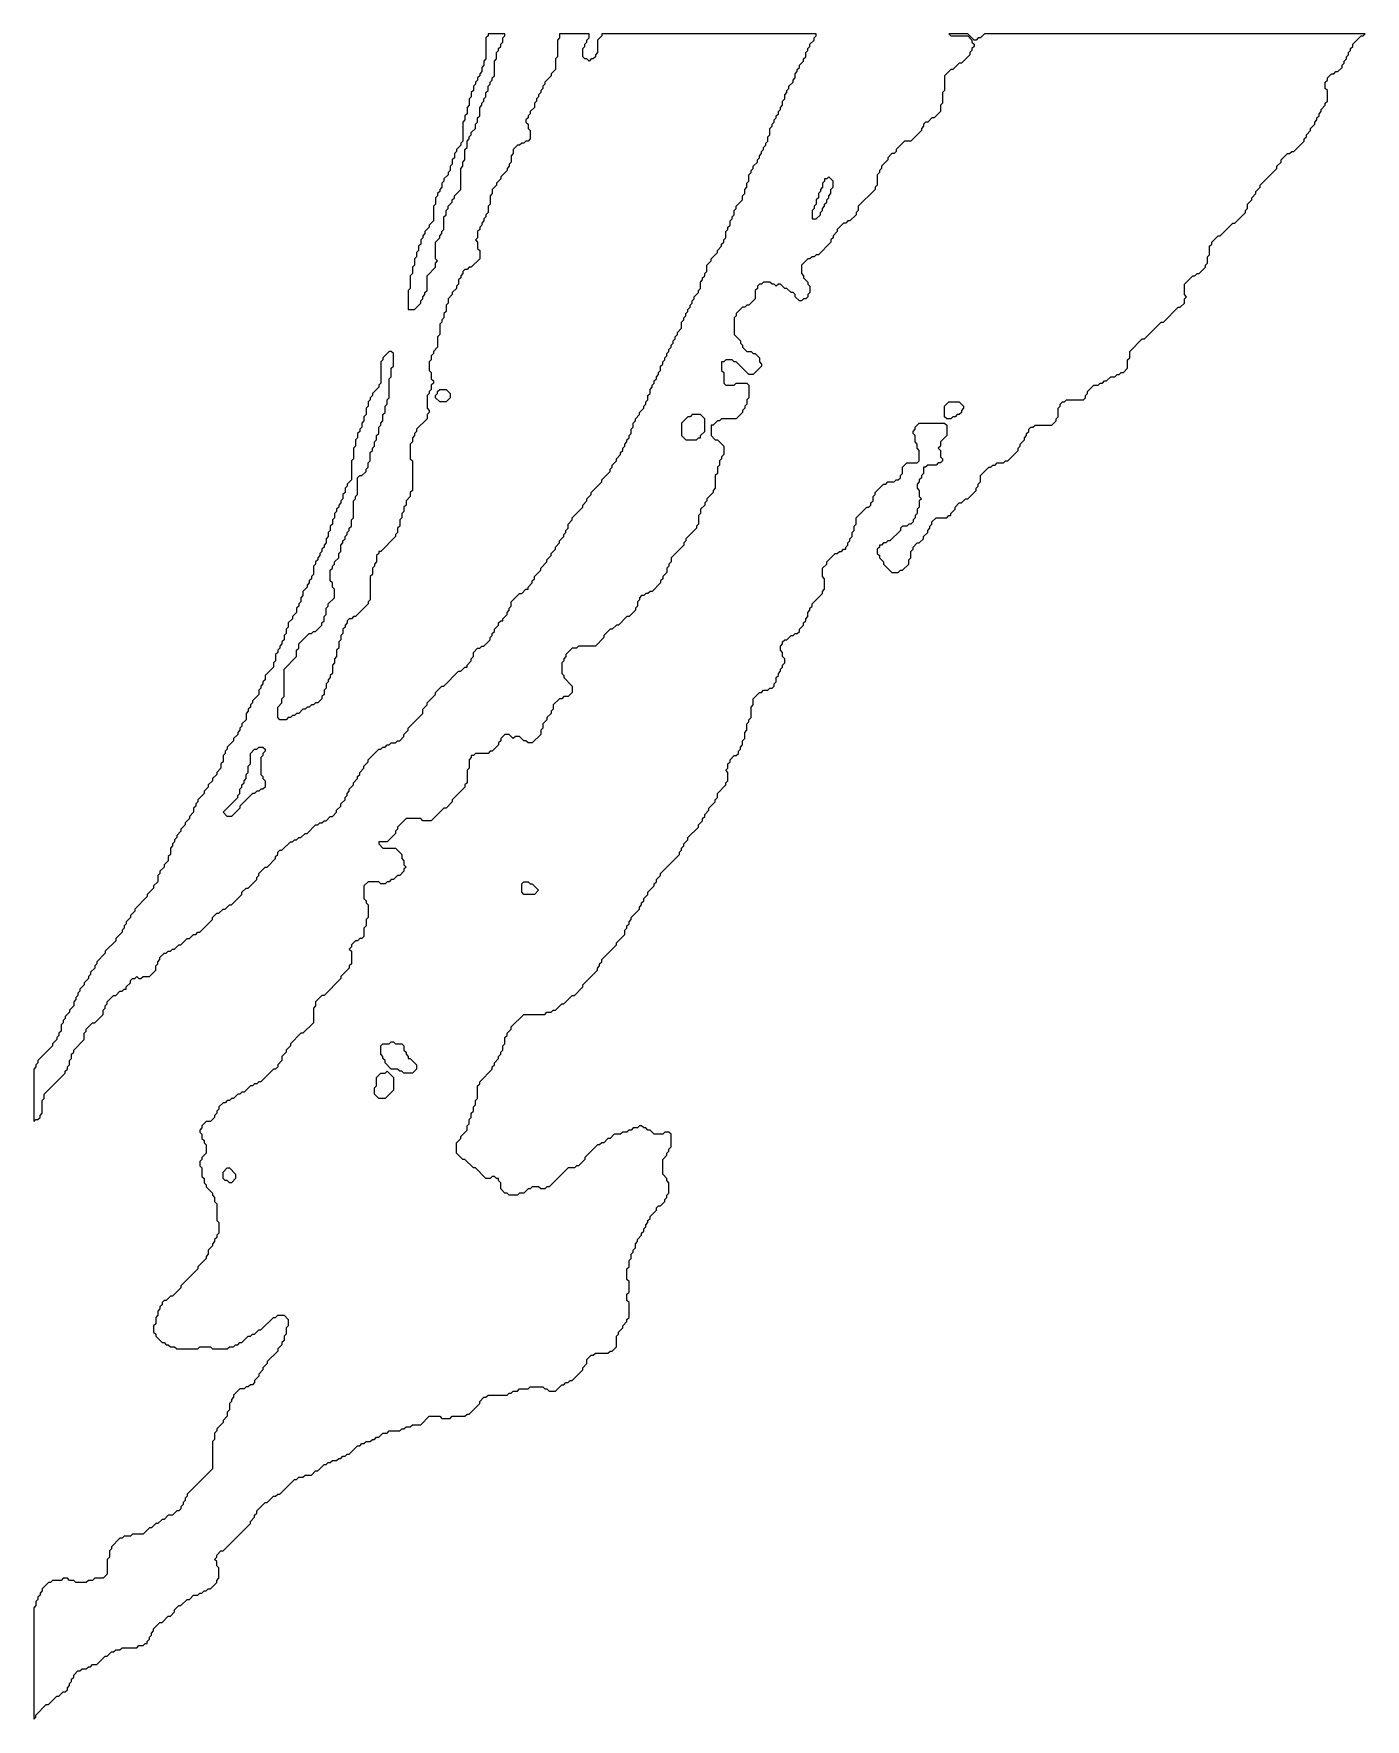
# Model space of a CAD drawing. Header units: millimetres. Extents: x 0 to 316, y 100 to 500.
import ezdxf

# ---------------------------------------------------------------- set-up
doc = ezdxf.new("R2010")
doc.units = ezdxf.units.MM

msp = doc.modelspace()

# ---------------------------------------------------------------- linework, layer by layer
for points in [[(217.5, 500), (218, 499.5), (222, 499.5), (223, 498.5), (223, 498), (223.5, 497.5), (223.5, 497), (223, 496.5), (223, 496), (222.5, 495.5), (222.5, 495), (220.5, 493), (220, 493), (218.5, 491.5), (218, 491.5), (216.5, 490), (216.5, 486.5), (216, 486), (216, 483.5), (215.5, 483), (215.5, 481.5), (214, 480), (213.5, 480), (212.5, 479), (212, 479), (211.5, 478.5), (211.5, 478), (211, 477.5), (211, 477), (208.5, 474.5), (207, 474.5), (205, 472.5), (205, 472), (204.5, 471.5), (204, 471.5), (203, 470.5), (203, 470), (201.5, 468.5), (201.5, 468), (201, 467.5), (201, 467), (200.5, 466.5), (200.5, 464), (200, 463.5), (200, 463), (196, 459), (196, 458), (195.5, 457.5), (195.5, 457), (194, 455.5), (193.5, 455.5), (193, 455), (192.5, 455), (191, 453.5), (191, 453), (190, 452), (190, 451.5), (189.5, 451), (189.5, 450.5), (186.5, 447.5), (186, 447.5), (185.5, 447), (185, 447), (184.5, 446.5), (184, 446.5), (182.5, 445), (182.5, 443), (183, 442.5), (183, 442), (184, 441), (184, 440.5), (184.5, 440), (184.5, 438.5), (184, 438), (184, 437.5), (183.5, 437), (183, 437), (182.5, 436.5), (182, 436.5), (181, 437.5), (181, 438), (180.5, 438.5), (180, 438.5), (179, 439.5), (178.5, 439.5), (177.5, 440.5), (177, 440.5), (176.5, 440), (176, 440.5), (175.5, 440.5), (175, 441), (173.5, 441), (173, 440.5), (172.5, 440.5), (172, 440), (172, 439.5), (171.5, 439), (171.5, 437), (170, 435.5), (169.5, 435.5), (169, 435), (168.5, 435), (167, 433.5), (167, 433), (166.5, 432.5), (166.5, 428.5), (168, 427), (168, 426.5), (168.5, 426), (168.5, 425.5), (169.5, 424.5), (170.5, 424.5), (171, 424), (171.5, 424), (172.5, 423), (172.5, 422), (173, 421.5), (173, 421), (171, 419), (170, 419), (167, 422), (166.5, 422), (166, 422.5), (164.5, 422.5), (164, 422), (163.5, 422), (163.5, 420), (164, 419.5), (164, 417), (164.5, 416.5), (166.5, 416.5), (167, 417), (169.5, 417), (170, 416.5), (170, 413.5), (169.5, 413), (169.5, 412), (169, 411.5), (169, 411), (168.5, 410.5), (168.5, 410), (167, 408.5), (163.5, 408.5), (163, 408), (162.5, 408), (161.5, 407), (161, 407), (161, 404.5), (162, 403.5), (162.5, 403.5), (164, 402), (164, 400), (163.5, 399.5), (163.5, 399), (163, 398.5), (163, 397.5), (162.5, 397), (162.5, 395.5), (162, 395), (162, 392), (161.5, 391.5), (161.5, 391), (160, 389.5), (160, 389), (159.5, 388.5), (159.5, 388), (158.5, 387), (158.5, 386), (158, 385.5), (158, 383.5), (157.5, 383), (157.5, 382.5), (155, 380), (155, 379.5), (154.5, 379), (154.5, 378.5), (151.5, 375.5), (151.5, 374.5), (151, 374), (151, 373.5), (150.5, 373), (150.5, 372), (149.5, 371), (149.5, 370.5), (149, 370), (149, 369.5), (147, 367.5), (146.5, 367.5), (146, 367), (145.5, 367), (145, 366.5), (144.5, 366.5), (144, 366), (144, 365.5), (143.5, 365), (143.5, 364), (143, 363.5), (143, 363), (141.5, 361.5), (141, 361.5), (139, 359.5), (138.5, 359.5), (137.5, 358.5), (137, 358.5), (135.5, 357), (135.5, 356.5), (133.5, 354.5), (129.5, 354.5), (129, 354), (128, 354), (126.5, 352.5), (126.5, 352), (126, 351.5), (126, 351), (125.5, 350.5), (125.5, 348), (126, 347.5), (126, 347), (128, 345), (128, 343.5), (127, 342.5), (126, 342.5), (125.5, 342), (125, 342), (123.5, 340.5), (123.5, 339.5), (123, 339), (123, 338.5), (122, 337.5), (122, 337), (121, 336), (121, 335), (120.5, 334.5), (120.5, 333.5), (118.5, 331.5), (117.5, 331.5), (117, 332), (116.5, 332), (115.5, 333), (114.5, 333), (114, 332.5), (113, 333.5), (112, 333.5), (111, 332.5), (111, 332), (110.5, 331.5), (110.5, 331), (109, 329.5), (108.5, 329.5), (108, 329), (105, 329), (104.5, 328.5), (104, 328.5), (104, 328), (103.5, 327.5), (103.5, 325.5), (103, 325), (103, 322), (102.5, 321.5), (102.5, 321), (99.5, 318), (99.5, 317.5), (98, 316), (97.5, 316), (94.5, 313), (92.5, 313), (92, 313.5), (88.5, 313.5), (86.5, 311.5), (86.5, 311), (86, 310.5), (86, 310), (84, 308), (82, 308), (82, 307.5), (83, 306.5), (86, 306.5), (87.5, 305), (87.5, 304), (88, 303.5), (88, 302.5), (88.5, 302), (88, 301.5), (88, 301), (87, 300), (86.5, 300), (85.5, 299), (85, 299), (84.5, 298.5), (84, 298.5), (83.5, 298), (82.5, 298), (82, 298.5), (79.5, 298.5), (78.5, 297.5), (78.5, 294.5), (79, 294), (79, 293.5), (79.5, 293), (79.5, 290), (79, 289.5), (79, 288), (78.5, 287.5), (78.5, 285.5), (78, 285), (77.5, 285), (77, 284.5), (76.5, 284.5), (75.5, 283.5), (75.5, 283), (75, 282.5), (75.5, 282), (75.5, 279), (75, 278.5), (75, 278), (73, 276), (73, 275.5), (69, 271.5), (68.5, 271.5), (67, 270), (67, 269), (66.5, 268.5), (66.5, 265), (64, 262.5), (63.5, 262.5), (61, 260), (61, 259.5), (60, 258.5), (60, 258), (59, 257), (59, 256), (58, 255), (58, 254.5), (57.5, 254), (57, 254), (54, 251), (53.5, 251), (53, 250.5), (52.5, 250.5), (52, 250), (51.5, 250), (50, 248.5), (49.5, 248.5), (49, 248), (48.5, 248), (47.5, 247), (47, 247), (46.5, 246.5), (46, 246.5), (45.5, 246), (45, 246), (44, 245), (44, 244.5), (43.5, 244), (43.5, 243.5), (43, 243), (43, 242.5), (42, 241.5), (41, 241.5), (40, 240.5), (40, 240), (39.5, 239.5), (39.5, 239), (40, 238.5), (40, 237.5), (40.5, 237), (40.5, 236.5), (41, 236), (41, 234), (40, 233), (40, 232.5), (39.5, 232), (39.5, 231), (40, 230.5), (40, 228.5), (40.5, 228), (40.5, 227), (41, 226.5), (41, 226), (42.5, 224.5), (42.5, 224), (43, 223.5), (43, 222.5), (43.5, 222), (43.5, 218), (44, 217.5), (44, 215), (43.5, 214.5), (43.5, 214), (43, 213.5), (43, 213), (42.5, 212.5), (42.5, 212), (41.5, 211), (41.5, 210), (41, 209.5), (41, 209), (39, 207), (39, 206.5), (35, 202.5), (35, 202), (33, 200), (32.5, 200), (31.5, 199), (31, 199), (30.5, 198.5), (30.5, 198), (30, 197.5), (30, 197), (29.5, 196.5), (29.5, 195.5), (29, 195), (29, 193.5), (28.5, 193), (28.5, 191.5), (29, 191), (29, 190.5), (30.5, 189), (31, 189), (31.5, 188.5), (32, 188.5), (32.5, 188), (33.5, 188), (34, 187.5), (39, 187.5), (39.5, 188), (42, 188), (42.5, 187.5), (46, 187.5), (46.5, 188), (47.5, 188), (48, 188.5), (48.5, 188.5), (49, 189), (49.5, 189), (51, 190.5), (51.5, 190.5), (52, 191), (52.5, 191), (53.5, 192), (54, 192), (57, 195), (57.5, 195), (58, 195.5), (59.5, 195.5), (60.5, 194.5), (60.5, 193), (60, 192.5), (60, 191), (59.5, 190.5), (59.5, 189.5), (59, 189), (59, 188.5), (58, 187.5), (58, 187), (55.5, 184.5), (55.5, 184), (54.5, 183), (54.5, 182.5), (53.5, 181.5), (53.5, 181), (52.5, 180), (52.5, 179.5), (52, 179), (51.5, 179), (51, 178.5), (50.5, 178.5), (50, 178), (49, 178), (47.5, 176.5), (47.5, 176), (47, 175.5), (47, 175), (46.5, 174.5), (46.5, 173), (46, 172.5), (46, 171.5), (45, 170.5), (45, 170), (43.5, 168.5), (43.5, 168), (43, 167.5), (43, 166), (42.5, 165.5), (42.5, 159), (36.5, 153), (36.5, 152.5), (36, 152), (36, 151.5), (35.5, 151), (35.5, 150.5), (35, 150), (35, 149.5), (34.5, 149), (34, 149), (33, 148), (32, 148), (31, 147), (30.5, 147), (29.5, 146), (29, 146), (28, 145), (27.5, 145), (26, 143.5), (23.5, 143.5), (23, 143), (21.5, 143), (21, 142.5), (20.5, 142.5), (18.5, 140.5), (18.5, 140), (18, 139.5), (18, 138), (17.5, 137.5), (17.5, 134), (16.5, 133), (14.5, 133), (14, 132.5), (13, 132.5), (12.5, 132), (10, 132), (9.5, 132.5), (8.5, 132.5), (8, 133), (7, 133), (6.5, 132.5), (4.5, 132.5), (4, 132), (3.5, 132), (2, 130.5), (2, 130), (1.5, 129.5), (1.5, 129), (1, 128.5), (1, 128), (0.5, 127.5), (0.5, 126.5), (0, 126), (0, 99.5), (0.5, 100), (0.5, 100.5), (3, 103), (3.5, 103), (5.5, 105), (6, 105), (7, 106), (7.5, 106), (8, 106.5), (8, 107), (8.5, 107.5), (8.5, 108), (9, 108.5), (9, 109), (9.5, 109.5), (9.5, 110), (10.5, 111), (11, 111), (11.5, 111.5), (12.5, 111.5), (13, 112), (13.5, 112), (14, 112.5), (15, 112.5), (17, 114.5), (17.5, 114.5), (18.5, 115.5), (19, 115.5), (19.5, 116), (20.5, 116), (21, 116.5), (24.5, 116.5), (25, 117), (26, 117), (26.5, 117.5), (27, 117.5), (27, 118), (27.5, 118.5), (27.5, 119), (28, 119.5), (28, 120), (28.5, 120.5), (28.5, 121), (30, 122.5), (30.5, 122.5), (32, 124), (32.5, 124), (33.5, 125), (33.5, 125.5), (34.5, 126.5), (35, 126.5), (36.5, 128), (37, 128), (38, 129), (39, 129), (39.5, 129.5), (40, 129.5), (40.5, 130), (41, 130), (41.5, 130.5), (42, 130.5), (43.5, 132), (43.5, 132.5), (44, 133), (44, 135.5), (43.5, 136), (43.5, 137), (43, 137.5), (43.5, 138), (43.5, 138.5), (44.5, 139.5), (45, 139.5), (51.5, 146), (51.5, 146.5), (52.5, 147.5), (52.5, 148), (53, 148.5), (53, 149), (55, 151), (55.5, 151), (57, 152.5), (57.5, 152.5), (58, 153), (58.5, 153), (62, 156.5), (62.5, 156.5), (63, 157), (64, 157), (64.5, 157.5), (66, 157.5), (67, 158.5), (67.5, 158.5), (69, 160), (69.5, 160), (70, 160.5), (70.5, 160.5), (71, 161), (72, 161), (72.5, 161.5), (73, 161.5), (73.5, 162), (74, 162), (74.5, 162.5), (75, 162.5), (77, 164.5), (77.5, 164.5), (78, 165), (78.5, 165), (79, 165.5), (80, 165.5), (80.5, 166), (81, 166), (81.5, 166.5), (82, 166.5), (83, 167.5), (84, 167.5), (84.5, 168), (87, 168), (87.5, 168.5), (88, 168.5), (88.5, 169), (89.5, 169), (90, 169.5), (92, 169.5), (94, 171.5), (96.5, 171.5), (97, 171), (99, 171), (99.5, 171.5), (102.5, 171.5), (103, 172), (103.5, 172), (106, 174.5), (106, 175), (107, 176), (107.5, 176), (108, 176.5), (112.5, 176.5), (113, 177), (113.5, 177), (114, 177.5), (115, 177.5), (115.5, 178), (117.5, 178), (118, 178.5), (121, 178.5), (121.5, 178), (122, 178), (122.5, 177.5), (124, 177.5), (125.5, 179), (126, 179), (126.5, 179.5), (127, 179.5), (127.5, 180), (128, 180), (130.5, 182.5), (130.5, 183), (131.5, 184), (131.5, 185), (132.5, 186), (133, 186), (133.5, 186.5), (136.5, 186.5), (137, 187), (137.5, 187), (138.5, 188), (138.5, 190.5), (139, 191), (139, 191.5), (140, 192.5), (140, 193), (141, 194), (141, 194.5), (141.5, 195), (141.5, 198.5), (141, 199), (141, 200.5), (141.5, 201), (141.5, 203.5), (141, 204), (141, 206.5), (141.5, 207), (141.5, 208.5), (142, 209), (142, 210), (142.5, 210.5), (142.5, 211), (143, 211.5), (143, 212.5), (143.5, 213), (143.5, 213.5), (144.5, 214.5), (144.5, 215), (145, 215.5), (145, 216), (145.5, 216.5), (145.5, 217), (146, 217.5), (146, 218), (146.5, 218.5), (146.5, 219), (148, 220.5), (148, 221), (148.5, 221.5), (149, 221.5), (150, 222.5), (150, 223), (150.5, 223.5), (150.5, 224), (151, 224.5), (151, 227), (150.5, 227.5), (150.5, 228), (149.5, 229), (149.5, 232.5), (150.5, 233.5), (150.5, 234), (151, 234.5), (151, 235), (151.5, 235.5), (151.5, 238.5), (151, 239), (150, 239), (149.5, 238.5), (147.5, 238.5), (146.5, 239.5), (146, 239.5), (145.5, 240), (145, 240), (144.5, 240.5), (144, 240.5), (143.5, 240), (142.5, 240), (142, 239.5), (141.5, 239.5), (141, 239), (140, 239), (139.5, 238.5), (138, 238.5), (137, 237.5), (136.5, 237.5), (135.5, 236.5), (135, 236.5), (134.5, 236), (134, 236), (131, 233), (131, 232.5), (129.5, 231), (129, 231), (128.5, 230.5), (127, 230.5), (122.5, 226), (122, 226), (121.5, 225.5), (120.5, 225.5), (120, 226), (118.5, 226), (118, 225.5), (117.5, 225.5), (116.5, 224.5), (115.5, 224.5), (115, 224), (113, 224), (112.5, 224.5), (112, 224.5), (111, 225.5), (111, 227), (110.5, 227.5), (110.5, 228), (110, 228), (109.5, 228.5), (109, 228.5), (108.5, 228), (107.5, 228), (105, 230.5), (104.5, 230.5), (102.5, 232.5), (102, 232.5), (100.5, 234), (100.5, 236.5), (101.5, 237.5), (101.5, 238), (103, 239.5), (103, 240.5), (103.5, 241), (103.5, 242), (104, 242.5), (104, 243.5), (104.5, 244), (104.5, 245), (105, 245.5), (105, 246.5), (105.5, 247), (105.5, 250), (106, 250.5), (106, 251), (109, 254), (109, 254.5), (109.5, 255), (109.5, 255.5), (110.5, 256.5), (110.5, 257), (111, 257.5), (111, 258), (111.5, 258.5), (111.5, 259.5), (112, 260), (112, 261.5), (112.5, 262), (112.5, 262.5), (113.5, 263.5), (113.5, 264), (116.5, 267), (121.5, 267), (122, 267.5), (123, 267.5), (123.5, 268), (124, 268), (125.5, 269.5), (126, 269.5), (128, 271.5), (128.5, 271.5), (130.5, 273.5), (130.5, 274), (134, 277.5), (134, 278), (134.5, 278.5), (134.5, 279), (135, 279.5), (135, 280), (138.5, 283.5), (138.5, 284), (140.5, 286), (140.5, 287), (141, 287.5), (141, 288), (141.5, 288.5), (141.5, 289), (142, 289.5), (142, 290), (144, 292), (144, 292.5), (144.5, 293), (144.5, 293.5), (145, 294), (145, 294.5), (146, 295.5), (146, 296), (147.5, 297.5), (147.5, 298), (148, 298.5), (148, 299), (149, 300), (149, 300.5), (153.5, 305), (153.5, 305.5), (154, 306), (154, 306.5), (154.5, 307), (154.5, 307.5), (155.5, 308.5), (155.5, 309), (158, 311.5), (158, 312), (159, 313), (159, 313.5), (159.5, 314), (159.5, 314.5), (160.5, 315.5), (160.5, 316), (162, 317.5), (162, 318), (162.5, 318.5), (162.5, 319.5), (164.5, 321.5), (164.5, 322), (165, 322.5), (165, 324.5), (164.5, 325), (165, 325.5), (165, 326.5), (165.5, 327), (165.5, 327.5), (166.5, 328.5), (167, 328.5), (167.5, 329), (167.5, 329.5), (168, 330), (168, 330.5), (168.5, 331), (168.5, 332), (169, 332.5), (169, 334), (169.5, 334.5), (169.5, 336), (170, 336.5), (170, 337), (170.5, 337.5), (170.5, 340), (171, 340.5), (171, 342), (172.5, 343.5), (173, 343.5), (173.5, 344), (174.5, 344), (175, 344.5), (175.5, 344.5), (176, 345), (176, 345.5), (176.5, 346), (176.5, 347), (177, 347.5), (177, 348), (177.5, 348.5), (177.5, 349), (178, 349.5), (178, 350), (178.5, 350.5), (178.5, 351.5), (178, 352), (178, 353), (177.5, 353.5), (177.5, 354.5), (178, 355), (178, 355.5), (178.5, 356), (179, 356), (180, 357), (180.5, 357), (181, 357.5), (181.5, 357.5), (182, 358), (182, 358.5), (183, 359.5), (183, 360), (183.5, 360.5), (183.5, 361), (184, 361.5), (184, 362.5), (184.5, 363), (184.5, 363.5), (185, 364), (185, 364.5), (187.5, 367), (187.5, 367.5), (188, 368), (188, 370.5), (187.5, 371), (187.5, 373), (188.5, 374), (188.5, 374.5), (190.5, 376.5), (191, 376.5), (191.5, 377), (192, 377), (192.5, 377.5), (193, 377.5), (193, 378), (193.5, 378.5), (193.5, 379), (194, 379.5), (194, 380), (194.5, 380.5), (194.5, 381.5), (195, 382), (195, 383), (195.5, 383.5), (195.5, 385), (198, 387.5), (198.5, 387.5), (199, 388), (199, 388.5), (199.5, 389), (199.5, 390), (200, 390.5), (200, 391), (202, 393), (202.5, 393), (203, 393.5), (204.5, 393.5), (205, 394), (205.5, 394), (206, 394.5), (206, 395), (206.5, 395.5), (206.5, 397), (207.5, 398), (210, 398), (210.5, 398.5), (210.5, 401), (210, 401.5), (210, 402.5), (209.5, 403), (209.5, 404.5), (209, 405), (209, 405.5), (209.5, 406), (209.5, 406.5), (210.5, 407.5), (216.5, 407.5), (217, 407), (217, 404.5), (215.5, 403), (215.5, 402), (215, 401.5), (215.5, 401), (215.5, 399.5), (216, 399), (216, 398.5), (215.5, 398), (215, 398), (214.5, 397.5), (212.5, 397.5), (212, 397), (211.5, 397), (211.5, 395.5), (211, 395), (211, 394.5), (210.5, 394), (210.5, 393.5), (210, 393), (210, 392), (210.5, 391.5), (210.5, 390), (211, 389.5), (210.5, 389), (210.5, 387.5), (210, 387), (210, 386), (209.5, 385.5), (209.5, 385), (209, 384.5), (209, 384), (208.5, 383.5), (208, 383.5), (207.5, 383), (206.5, 383), (206, 382.5), (206, 382), (203.5, 379.5), (203, 379.5), (202.5, 379), (202, 379), (201.5, 378.5), (201, 378.5), (201, 378), (200.5, 377.5), (200.5, 376.5), (201, 376), (201, 375.5), (202, 374.5), (202, 374), (204, 372), (205.5, 372), (206, 372.5), (206.5, 372.5), (208, 374), (208, 375), (208.5, 375.5), (208.5, 377), (209, 377.5), (209, 378), (210, 379), (210.5, 379), (211.5, 380), (211.5, 380.5), (212.5, 381.5), (212.5, 382), (213, 382.5), (213, 383), (213.5, 383.5), (213.5, 384), (214.5, 385), (217, 385), (217.5, 385.5), (218, 385.5), (218, 386), (219, 387), (219, 387.5), (220, 388.5), (220.5, 388.5), (221.5, 389.5), (222, 389.5), (224, 391.5), (224, 392), (224.5, 392.5), (224.5, 393), (225, 393.5), (225, 395), (227, 397), (227.5, 397), (228, 397.5), (228.5, 397.5), (229, 398), (230.5, 398), (231, 398.5), (231.5, 398.5), (234, 401), (234, 401.5), (234.5, 402), (234.5, 402.5), (235.5, 403.5), (235.5, 404), (236, 404.5), (236, 405), (236.5, 405.5), (236.5, 406), (237, 406.5), (237.5, 406.5), (238, 407), (242, 407), (243, 408), (243, 408.5), (243.5, 409), (243.5, 411), (244, 411.5), (244, 412), (244.5, 412.5), (245, 412.5), (245.5, 413), (249.5, 413), (250, 413.5), (250, 414), (250.5, 414.5), (250.5, 415), (252, 416.5), (253, 416.5), (253.5, 417), (254, 417), (254.5, 417.5), (255, 417.5), (256, 418.5), (257, 418.5), (257.5, 419), (258, 419), (258.5, 419.5), (259, 419.5), (260, 420.5), (260, 422.5), (260.5, 423), (260.5, 424.5), (263.5, 427.5), (264, 427.5), (268, 431.5), (268.5, 431.5), (272, 435), (272.5, 435), (273.5, 436), (273.5, 437), (274, 437.5), (273.5, 438), (273.5, 440.5), (275.5, 442.5), (276, 442.5), (276.5, 443), (277, 443), (278.5, 444.5), (278.5, 445), (279, 445.5), (279, 447), (279.5, 447.5), (279.5, 449.5), (280, 450), (280, 450.5), (281.5, 452), (282, 452), (285, 455), (285.5, 455), (288, 457.5), (288, 458), (288.5, 458.5), (288.5, 459.5), (289.5, 460.5), (289.5, 461), (290.5, 462), (290.5, 462.5), (291.5, 463.5), (291.5, 464), (295.5, 468), (295.5, 468.5), (296.5, 469.5), (296.5, 470), (298, 471.5), (298.5, 471.5), (299, 472), (299.5, 472), (302, 474.5), (302, 475), (302.5, 475.5), (302.5, 476), (303.5, 477), (303.5, 477.5), (304.5, 478.5), (304.5, 479), (305, 479.5), (305, 480), (305.5, 480.5), (305.5, 481), (306, 481.5), (306, 482), (307, 483), (307, 483.5), (307.5, 484), (307.5, 486.5), (307, 487), (307, 488.5), (307.5, 489), (307.5, 489.5), (308.5, 490.5), (309, 490.5), (309.5, 491), (310, 491), (311, 492), (311, 492.5), (311.5, 493), (311.5, 493.5), (312, 494), (312, 494.5), (312.5, 495), (312.5, 495.5), (313, 496), (313, 496.5), (313.5, 497), (313.5, 497.5), (315.5, 499.5), (316, 499.5), (316.5, 500), (226, 500), (225, 499), (224.5, 499), (224, 498.5), (223.5, 498.5), (222, 500)], [(125, 500), (125, 499), (124.5, 498.5), (124.5, 494.5), (124, 494), (124, 491.5), (123, 490.5), (123, 490), (121.5, 488.5), (121.5, 488), (121, 487.5), (121, 487), (120.5, 486.5), (120.5, 486), (120, 485.5), (120, 485), (119.5, 484.5), (119.5, 484), (119, 483.5), (119, 482.5), (118, 481.5), (118, 481), (117.5, 480.5), (117.5, 480), (117, 479.5), (117, 479), (117.5, 478.5), (117.5, 477.5), (118, 477), (118, 475), (117.5, 474.5), (117, 474.5), (116.5, 474), (116, 474), (115.5, 473.5), (115, 473.5), (114, 472.5), (114, 471.5), (113.5, 471), (113.5, 469.5), (113, 469), (113, 468.5), (112.5, 468), (112.5, 467.5), (111, 466), (111, 465.5), (110, 464.5), (110, 464), (109, 463), (109, 462), (108.5, 461.5), (108.5, 459.5), (108, 459), (108, 457.5), (107.5, 457), (107.5, 456.5), (107, 456), (107, 455.5), (106.5, 455), (106.5, 454.5), (106, 454), (106, 453.5), (105.5, 453), (105.5, 451.5), (105, 451), (105.5, 450.5), (105.5, 449), (106, 448.5), (106, 446.5), (104, 444.5), (103.5, 444.5), (103, 444), (102.5, 444), (102, 443.5), (102, 443), (101.5, 442.5), (101.5, 442), (101, 441.5), (101, 440.5), (100.5, 440), (100.5, 439.5), (99.5, 438.5), (99.5, 438), (98.5, 437), (98.5, 436), (98, 435.5), (98, 434), (97.5, 433.5), (97.5, 432.5), (97, 432), (97, 431.5), (96.5, 431), (96.5, 428.5), (96, 428), (96, 425.5), (95, 424.5), (95, 424), (94.5, 423.5), (94.5, 422.5), (94, 422), (94, 420), (94.5, 419.5), (94.5, 418), (95, 417.5), (95, 417), (94.5, 416.5), (94.5, 415.5), (94, 415), (94, 414.5), (93.5, 414), (93.5, 411), (94, 410.5), (94, 410), (93.5, 409.5), (93.5, 408.5), (91, 406), (91, 405.5), (90.5, 405), (90.5, 404.5), (90, 404), (90, 403), (89.5, 402.5), (89.5, 399), (90, 398.5), (90, 391.5), (89.5, 391), (89.5, 390), (88.5, 389), (88.5, 388), (88, 387.5), (88, 386.5), (87.5, 386), (87.5, 385), (87, 384.5), (87, 383), (86.5, 382.5), (86.5, 381.5), (86, 381), (86, 380.5), (82.5, 377), (82, 377), (82, 376.5), (81.5, 376), (81.5, 374.5), (81, 374), (81, 373.5), (80.5, 373), (80.5, 371.5), (80, 371), (80, 365.5), (79.5, 365), (79.5, 364.5), (76.5, 361.5), (76, 361.5), (75.5, 361), (75, 361), (74.5, 360.5), (74.5, 360), (74, 359.5), (74, 359), (73.5, 358.5), (73.5, 357.5), (73, 357), (73, 356), (72.5, 355.5), (72.5, 354), (72, 353.5), (72, 352), (71.5, 351.5), (71.5, 350.5), (71, 350), (71, 348), (70.5, 347.5), (70.5, 347), (70, 346.5), (70, 346), (69.5, 345.5), (69.5, 344.5), (69, 344), (69, 343), (68.5, 342.5), (68.5, 342), (67.5, 341), (67, 341), (66.5, 340.5), (66, 340.5), (65.5, 340), (65, 340), (64.5, 339.5), (64, 339.5), (63, 338.5), (62.5, 338.5), (62, 338), (61.5, 338), (61, 337.5), (60.5, 337.5), (60, 337), (58.5, 337), (58, 337.5), (58, 340), (59, 341), (59, 342), (59.5, 342.5), (59.5, 349), (62.5, 352), (62.5, 353.5), (63, 354), (63, 355), (65.5, 357.5), (66, 357.5), (66.5, 358), (67, 358), (68.5, 359.5), (68.5, 360), (69, 360.5), (69, 361.5), (69.5, 362), (69.5, 363.5), (70, 364), (70, 364.5), (71.5, 366), (71.5, 368), (71, 368.5), (71, 369.5), (70.5, 370), (70.5, 372.5), (71, 373), (71, 373.5), (71.5, 374), (71.5, 374.5), (72.5, 375.5), (72.5, 376.5), (73, 377), (73, 378.5), (73.5, 379), (73.5, 379.5), (74, 380), (74, 380.5), (74.5, 381), (74.5, 381.5), (75, 382), (75, 382.5), (75.5, 383), (75.5, 384.5), (76, 385), (76, 389), (76.5, 389.5), (76.5, 390), (77, 390.5), (77, 394.5), (77.5, 395), (78, 395), (79, 396), (79, 396.5), (79.5, 397), (79.5, 398), (80, 398.5), (80, 400.5), (80.5, 401), (80.5, 401.5), (81, 402), (81, 403), (81.5, 403.5), (81.5, 404.5), (82, 405), (82, 406.5), (82.5, 407), (82.5, 407.5), (83, 408), (83, 409.5), (83.5, 410), (83.5, 411.5), (84, 412), (84, 413), (84.5, 413.5), (84.5, 418), (85, 418.5), (85, 420.5), (85.5, 421), (85.5, 424), (85, 424.5), (84.5, 424.5), (83, 423), (83, 422.5), (82.5, 422), (82.5, 417), (82, 416.5), (82, 416), (80.5, 414.5), (80.5, 414), (80, 413.5), (80, 413), (79.5, 412.5), (79.5, 411.5), (79, 411), (79, 409.5), (78.5, 409), (78.5, 408), (78, 407.5), (78, 406.5), (77.5, 406), (77.5, 405.5), (77, 405), (77, 404), (76.5, 403.5), (76.5, 402), (76, 401.5), (76, 399), (75.5, 398.5), (75.5, 394), (74.5, 393), (74.5, 392.5), (74, 392), (74, 391), (73.5, 390.5), (73.5, 389.5), (73, 389), (73, 388.5), (72.5, 388), (72.5, 387.5), (72, 387), (72, 386.5), (71.5, 386), (71.5, 385), (71, 384.5), (71, 383.5), (70.5, 383), (70.5, 382), (70, 381.5), (70, 380.5), (69.5, 380), (69.5, 379), (69, 378.5), (69, 378), (68.5, 377.5), (68.5, 377), (68, 376.5), (68, 376), (67.5, 375.5), (67.5, 375), (67, 374.5), (67, 374), (66.5, 373.5), (66.5, 371.5), (66, 371), (66, 370.5), (65.5, 370), (65.5, 369.5), (65, 369), (65, 368.5), (64, 367.5), (64, 366.5), (63.5, 366), (63.5, 365), (63, 364.5), (63, 364), (62.5, 363.5), (62.5, 362.5), (61.5, 361.5), (61.5, 361), (60.5, 360), (60.5, 359), (60, 358.5), (60, 357.5), (59.5, 357), (59.5, 356), (59, 355.5), (59, 355), (58.5, 354.5), (58.5, 354), (58, 353.5), (58, 353), (57.5, 352.5), (57.5, 351), (57, 350.5), (57, 349.5), (55, 347.5), (55, 346.5), (54.5, 346), (54.5, 345.5), (54, 345), (54, 344.5), (53.5, 344), (53.5, 343), (52, 341.5), (52, 341), (51.5, 340.5), (51.5, 340), (51, 339.5), (51, 339), (50.5, 338.5), (50.5, 337), (49.5, 336), (49.5, 335.5), (49, 335), (49, 334.5), (48.5, 334), (48.5, 333.5), (47.5, 332.5), (47.5, 332), (46, 330.5), (46, 330), (45.5, 329.5), (45.5, 329), (45, 328.5), (45, 327), (44.5, 326.5), (44.5, 325.5), (43.5, 324.5), (43.5, 324), (42.5, 323), (42.5, 322.5), (41.5, 321.5), (41.5, 321), (40.5, 320), (40.5, 319.5), (39, 318), (39, 317.5), (38.5, 317), (38.5, 316.5), (38, 316), (38, 315), (37, 314), (37, 313.5), (36, 312.5), (36, 312), (35, 311), (35, 310.5), (34, 309.5), (34, 309), (33.5, 308.5), (33.5, 308), (33, 307.5), (33, 307), (32.5, 306.5), (32.5, 305), (32, 304.5), (32, 303.5), (31, 302.5), (31, 302), (30, 301), (30, 300.5), (29.5, 300), (29.5, 298.5), (28.5, 297.5), (28.5, 297), (27, 295.5), (27, 295), (24, 292), (24, 291.5), (23, 290.5), (23, 290), (22, 289), (22, 288.5), (21.5, 288), (21.5, 287.5), (21, 287), (21, 286.5), (19.5, 285), (19.5, 284.5), (17, 282), (17, 281.5), (15, 279.5), (15, 279), (14.5, 278.5), (14.5, 278), (13.5, 277), (13.5, 276.5), (13, 276), (13, 275.5), (12, 274.5), (12, 274), (11, 273), (11, 272.5), (10.5, 272), (10.5, 271.5), (10, 271), (10, 270.5), (9.5, 270), (9.5, 269), (8.5, 268), (8.5, 267.5), (7.5, 266.5), (7.5, 266), (7, 265.5), (7, 265), (6.5, 264.5), (6.5, 263), (6, 262.5), (6, 262), (5.5, 261.5), (5.5, 261), (4.5, 260), (4.5, 259.5), (1, 256), (1, 255.5), (0.5, 255), (0.5, 254.5), (0, 254), (0, 241.5), (0.5, 242), (1, 242), (1.5, 242.5), (1.5, 243), (2, 243.5), (2, 246.5), (2.5, 247), (2.5, 248), (7.5, 253), (7.5, 253.5), (8, 254), (8, 254.5), (8.5, 255), (8.5, 256), (9, 256.5), (9, 257.5), (9.5, 258), (9.5, 258.5), (12, 261), (12, 262.5), (12.5, 263), (12.5, 263.5), (14, 265), (14.5, 265), (16.5, 267), (16.5, 268), (17, 268.5), (17, 269), (17.5, 269.5), (17.5, 270), (19, 271.5), (19.5, 271.5), (20.5, 272.5), (21, 272.5), (21.5, 273), (22, 273), (22, 273.5), (23, 274.5), (23, 275), (23.5, 275.5), (24, 275.5), (24.5, 276), (25, 275.5), (25.5, 275.5), (26, 276), (27.5, 276), (29, 277.5), (29, 278.5), (29.5, 279), (29.5, 279.5), (30, 280), (30, 280.5), (31, 281.5), (31.5, 281.5), (32, 282), (32.5, 282), (33, 282.5), (33.5, 282.5), (34.5, 283.5), (35, 283.5), (36.5, 285), (37, 285), (38, 286), (38.5, 286), (39, 286.5), (39.5, 286.5), (42.5, 289.5), (42.5, 290), (43.5, 291), (44, 291), (45, 292), (45.5, 292), (46.5, 293), (47, 293), (49.5, 295.5), (49.5, 296), (50.5, 297), (51, 297), (53, 299), (53, 299.5), (53.5, 300), (53.5, 300.5), (55, 302), (55.5, 302), (57.5, 304), (57.5, 304.5), (58, 305), (58, 305.5), (58.5, 306), (59, 306), (61, 308), (61.5, 308), (62, 308.5), (62.5, 308.5), (63, 309), (63.5, 309), (64.5, 310), (65, 310), (67, 312), (67.5, 312), (68, 312.5), (68.5, 312.5), (69, 313), (69.5, 313), (70.5, 314), (71, 314), (72, 315), (72, 315.5), (73, 316.5), (73, 317), (74, 318), (74, 318.5), (74.5, 319), (74.5, 319.5), (75, 320), (75, 320.5), (76, 321.5), (76, 322), (77, 323), (77, 323.5), (77.5, 324), (77.5, 324.5), (78.5, 325.5), (78.5, 326), (79.5, 327), (79.5, 327.5), (82, 330), (82.5, 330), (83, 330.5), (83.5, 330.5), (84, 331), (84.5, 331), (85, 331.5), (86, 331.5), (86.5, 332), (87, 332), (88, 333), (88, 333.5), (89, 334.5), (89, 335), (92.5, 338.5), (92.5, 339.5), (93.5, 340.5), (93.5, 341), (95.5, 343), (95.5, 343.5), (97, 345), (97.5, 345), (101, 348.5), (101.5, 348.5), (102.5, 349.5), (103, 349.5), (103, 350), (104, 351), (104, 351.5), (104.5, 352), (104.5, 353), (105.5, 354), (106, 354), (106.5, 354.5), (107, 354.5), (108.5, 356), (108.5, 356.5), (109, 357), (109, 357.5), (109.5, 358), (109.5, 358.5), (110.5, 359.5), (110.5, 360), (111, 360.5), (111.5, 360.5), (111.5, 361), (112.5, 362), (112.5, 362.5), (113, 363), (113, 363.5), (113.5, 364), (113.5, 365), (115.5, 367), (116, 367), (117, 368), (117.5, 368), (117.5, 368.5), (118.5, 369.5), (118.5, 370), (119, 370.5), (119, 371), (120.5, 372.5), (120.5, 373), (122, 374.5), (122, 375), (123, 376), (123, 376.5), (124, 377.5), (124, 378), (125, 379), (125, 379.5), (126, 380.5), (126, 381), (126.5, 381.5), (126.5, 382), (127, 382.5), (127, 383.5), (128, 384.5), (128, 385), (130.5, 387.5), (130.5, 388), (131.5, 389), (131.5, 389.5), (132.5, 390.5), (132.5, 391), (135, 393.5), (135, 394), (137, 396), (137, 396.5), (137.5, 397), (137.5, 397.5), (138.5, 398.5), (138.5, 399), (139.5, 400), (139.5, 400.5), (140, 401), (140, 401.5), (140.5, 402), (140.5, 402.5), (141, 403), (141, 403.5), (141.5, 404), (141.5, 404.5), (142, 405), (142, 406), (142.5, 406.5), (142.5, 407.5), (143, 408), (143, 408.5), (144, 409.5), (144, 410), (145, 411), (145, 411.5), (145.5, 412), (145.5, 412.5), (146, 413), (146, 414), (146.5, 414.5), (146.5, 415.5), (147, 416), (147, 416.5), (147.5, 417), (147.5, 417.5), (148, 418), (148, 418.5), (148.5, 419), (148.5, 419.5), (149, 420), (149, 421), (149.5, 421.5), (149.5, 422), (150, 422.5), (150, 423), (150.5, 423.5), (150.5, 424), (151, 424.5), (151, 425), (151.5, 425.5), (151.5, 426), (152, 426.5), (152, 427), (152.5, 427.5), (152.5, 428), (153, 428.5), (153, 429), (154, 430), (154, 431.5), (154.5, 432), (154.5, 432.5), (155, 433), (155, 433.5), (155.5, 434), (155.5, 434.5), (156, 435), (156, 435.5), (156.5, 436), (156.5, 436.5), (157, 437), (157, 437.5), (158, 438.5), (158, 439), (158.5, 439.5), (158.5, 441), (159, 441.5), (159, 442), (159.5, 442.5), (159.5, 443), (160, 443.5), (160, 445), (161, 446), (161, 446.5), (162.5, 448), (162.5, 448.5), (163.5, 449.5), (163.5, 450), (164, 450.5), (164, 451), (164.5, 451.5), (164.5, 453), (165, 453.5), (165, 454), (165.5, 454.5), (165.5, 455.5), (166, 456), (166, 456.5), (166.5, 457), (166.5, 458), (167, 458.5), (167, 459), (168.5, 460.5), (168.5, 461.5), (169, 462), (169, 463), (169.5, 463.5), (169.5, 464.5), (170, 465), (170, 466.5), (170.5, 467), (170.5, 467.5), (171, 468), (171, 468.5), (172, 469.5), (172, 470), (172.5, 470.5), (172.5, 471), (173, 471.5), (173, 472), (173.5, 472.5), (173.5, 473), (174, 473.5), (174, 474), (174.5, 474.5), (174.5, 475.5), (175, 476), (175, 477.5), (175.5, 478), (175.5, 478.5), (176, 479), (176, 479.5), (176.5, 480), (176.5, 480.5), (177, 481), (177, 481.5), (177.5, 482), (177.5, 482.5), (178, 483), (178, 484), (178.5, 484.5), (178.5, 485.5), (179, 486), (179, 486.5), (179.5, 487), (179.5, 487.5), (180.5, 488.5), (180.5, 489), (181, 489.5), (181, 490.5), (181.5, 491), (181.5, 491.5), (182, 492), (182, 492.5), (183, 493.5), (183, 494), (183.5, 494.5), (183.5, 495.5), (184, 496), (184, 496.5), (184.5, 497), (184.5, 497.5), (185.5, 498.5), (185.5, 499), (186, 499.5), (186, 500), (135, 500), (135, 499.5), (134, 498.5), (134, 495.5), (133.5, 495), (133.5, 494.5), (133, 494), (132.5, 494), (132, 493.5), (131.5, 494), (131, 494), (130.5, 494.5), (130.5, 496.5), (131, 497), (131, 497.5), (131.5, 498), (131.5, 498.5), (132, 499), (132, 500)], [(108, 500), (108, 499.5), (107.5, 499), (107.5, 494), (107, 493.5), (107, 492.5), (106.5, 492), (106.5, 491), (106, 490.5), (106, 490), (105.5, 489.5), (105.5, 489), (105, 488.5), (105, 488), (104.5, 487.5), (104.5, 486.5), (104, 486), (104, 485), (103.5, 484.5), (103.5, 483), (103, 482.5), (103, 481), (102.5, 480.5), (102.5, 479.5), (102, 479), (102, 474.5), (101.5, 474), (101.5, 473.5), (100.5, 472.5), (100.5, 472), (100, 471.5), (100, 470.5), (99.5, 470), (99.5, 469), (99, 468.5), (99, 467.5), (98.5, 467), (98.5, 466.5), (97.5, 465.5), (97.5, 465), (97, 464.5), (97, 463.5), (96.5, 463), (96.5, 462.5), (96, 462), (96, 461.5), (95.5, 461), (95.5, 459.5), (95, 459), (95, 455.5), (94, 454.5), (94, 454), (93, 453), (93, 452.5), (92.5, 452), (92.5, 451.5), (92, 451), (92, 450), (91.5, 449.5), (91.5, 448.5), (91, 448), (91, 447), (90.5, 446.5), (90.5, 445), (90, 444.5), (90, 443), (89.5, 442.5), (89.5, 439.5), (89, 439), (89, 434.5), (90.5, 434.5), (92, 436), (92, 436.5), (92.5, 437), (92.5, 437.5), (93, 438), (93, 438.5), (93.5, 439), (93.5, 442.5), (95.5, 444.5), (95.5, 445.5), (96, 446), (95.5, 446.5), (95.5, 450.5), (96.5, 451.5), (96.5, 452), (97, 452.5), (97, 453), (97.5, 453.5), (97.5, 456.5), (98, 457), (98, 458), (98.5, 458.5), (98.5, 459), (99.5, 460), (99.5, 460.5), (100, 461), (100, 461.5), (101.5, 463), (101.5, 468), (102, 468.5), (102, 469.5), (102.5, 470), (102.5, 472.5), (103, 473), (103, 474.5), (103.5, 475), (103.5, 475.5), (104, 476), (104, 476.5), (105, 477.5), (105, 478.5), (105.5, 479), (105.5, 480), (106, 480.5), (106, 482.5), (106.5, 483), (106.5, 483.5), (107, 484), (107, 484.5), (107.5, 485), (107.5, 486), (108, 486.5), (108, 487.5), (108.5, 488), (108.5, 488.5), (109, 489), (109, 489.5), (109.5, 490), (109.5, 493.5), (110, 494), (110, 495.5), (110.5, 496), (110.5, 496.5), (111, 497), (111, 497.5), (111.5, 498), (111.5, 499), (112, 499.5), (112, 500)], [(189, 466), (188.5, 465.5), (188, 465.5), (188, 465), (187.5, 464.5), (187.5, 463.5), (187, 463), (187, 462.5), (186.5, 462), (186.5, 461), (186, 460.5), (186, 459.5), (185.5, 459), (185.5, 458.5), (185, 458), (185, 456), (186, 456), (187, 457), (187, 457.5), (187.5, 458), (187.5, 458.5), (188, 459), (188, 459.5), (188.5, 460), (188.5, 460.5), (189, 461), (189, 461.5), (189.5, 462), (189.5, 463), (190, 463.5), (190, 465)], [(96, 415), (96.5, 415.5), (98, 415.5), (99, 414.5), (99, 413.5), (98, 412.5), (96.5, 412.5), (95.5, 413.5), (95.5, 414), (96, 414.5)], [(156.5, 409.5), (156, 409), (155.5, 409), (154, 407.5), (154, 404.5), (155, 403.5), (157.5, 403.5), (158, 404), (158.5, 404), (158.5, 404.5), (159.5, 405.5), (159.5, 408.5), (158.5, 409.5)], [(217.5, 412.5), (220, 412.5), (221, 411.5), (221, 411), (220.5, 410.5), (220.5, 410), (220, 409.5), (219.5, 409.5), (219, 409), (218.5, 409), (218, 408.5), (217, 408.5), (216.5, 409), (216.5, 411.5)], [(53, 330), (53.5, 330.5), (54.5, 330.5), (55, 330), (55, 329.5), (54.5, 329), (54.5, 328.5), (54, 328), (54, 324), (54.5, 323.5), (54.5, 323), (55, 322.5), (55, 321), (54.5, 320.5), (54, 320.5), (53.5, 320), (53, 320), (52.5, 319.5), (52, 319.5), (49, 316.5), (49, 316), (47, 314), (46, 314), (45, 315), (48.5, 318.5), (48.5, 319), (49, 319.5), (49, 320.5), (49.5, 321), (49.5, 321.5), (50, 322), (50, 322.5), (50.5, 323), (50.5, 324), (51, 324.5), (51, 326), (51.5, 326.5), (51.5, 329), (52.5, 330)], [(116, 298), (116.5, 298.5), (117.5, 298.5), (118, 298), (118.5, 298), (120, 296.5), (119, 295.5), (116.5, 295.5), (116, 296)], [(84.5, 260), (85, 260.5), (85.5, 260.5), (86, 260), (87.5, 260), (88, 259.5), (88, 258.5), (88.5, 258), (88.5, 257.5), (89, 257), (89, 256.5), (89.5, 256.5), (91, 255), (91, 254), (90, 253), (88, 253), (87.5, 253.5), (87, 253.5), (86.5, 254), (85, 254), (83.5, 255.5), (83.5, 256), (83, 256.5), (83, 257), (82.5, 257.5), (82.5, 259.5), (83, 260)], [(83.5, 253), (84, 253.5), (85.5, 252), (85.5, 249), (83.5, 247), (82, 247), (81, 248), (81, 249.5), (81.5, 250), (81.5, 252), (82.5, 253)], [(46, 230.5), (46.5, 230.5), (48, 229), (48, 228), (47, 227), (46.5, 227), (46, 227.5), (45.5, 227.5), (45, 228), (45, 229.5)]]:
    msp.add_lwpolyline(points, close=True)

doc.saveas('drawing.dxf')
